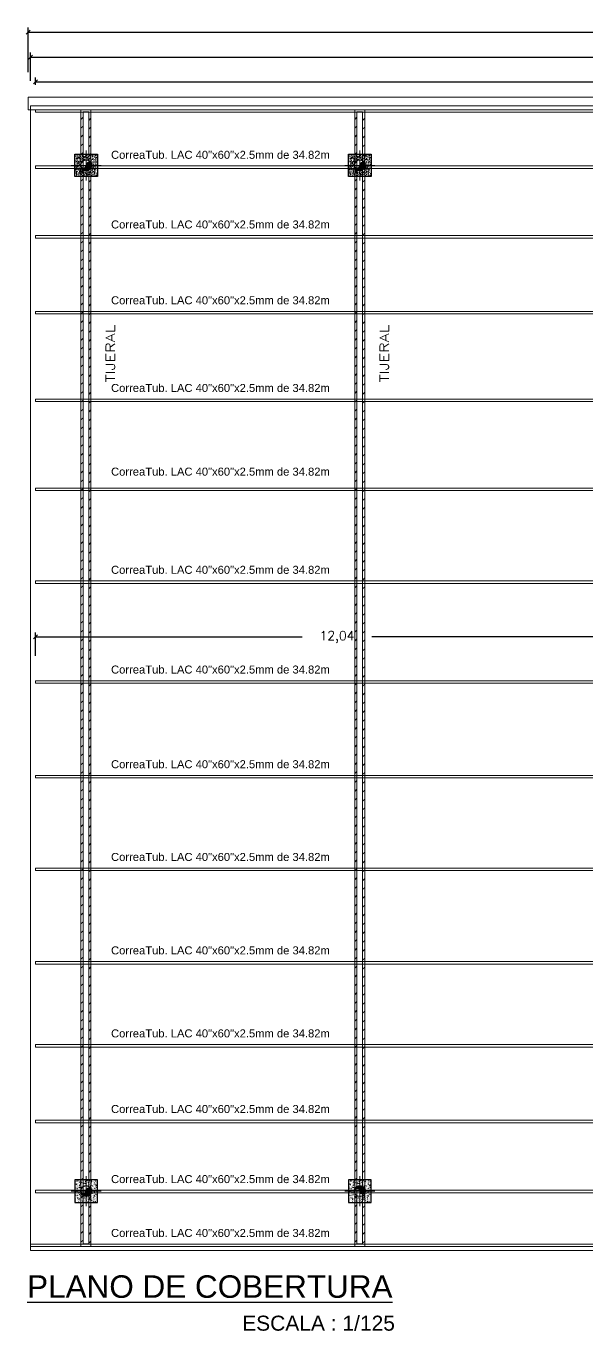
# Model space of a CAD drawing. Header units: metres. Extents: x 772934 to 773467, y 8442002 to 8442594.
# Drawn here: x 773063.29 to 773074.49, y 8442171.21 to 8442197.29 of the extents above; entities that cross this region are included whole.
import ezdxf
from ezdxf.enums import TextEntityAlignment as Align

# ---------------------------------------------------------------- set-up
doc = ezdxf.new("R2010")
doc.units = ezdxf.units.M
doc.header["$PDMODE"] = 66
for name, color, linetype, lineweight in [('0.15', 56, 'Continuous', 15), ('COLUMNASS', 9, 'Continuous', 25), ('CORREA', 24, 'Continuous', 9), ('COTAS', 40, 'Continuous', 5), ('MURO...', 112, 'Continuous', 30), ('MUROS-03', 3, 'Continuous', 18), ('PLUMA0.00', 253, 'Continuous', 0), ('TEXTOS-GRANDES-06', 6, 'Continuous', 25), ('TIJERAL', 1, 'Continuous', 9)]:
    doc.layers.add(name, color=color, linetype=linetype, lineweight=lineweight)
doc.layers.add('C-ROAD-PROF-PROJ', color=92, linetype='Continuous')
doc.layers.add('TEXTOS-CHICOS-03', color=3, linetype='Continuous')
doc.styles.add('ARIAL', font='arial.ttf', dxfattribs={"width": 1.1})
doc.styles.add('R80-50', font='ROMANS.shx', dxfattribs={"width": 1.3, "height": 0.075})
doc.styles.get("Standard").update_dxf_attribs({"font": 'simplex.shx'})
doc.dimstyles.new('ISO-25', dxfattribs={"dimscale": 0, "dimtxt": 0.18, "dimasz": 0.08, "dimexe": 0.09, "dimexo": 0.5, "dimgap": 0.35, "dimtad": 0, "dimtih": 1, "dimtoh": 1, "dimzin": 3, "dimtxsty": 'Standard', "dimblk": 'OBLIQUE', "dimcen": -3, "dimclrd": 256, "dimclre": 256, "dimadec": 0, "dimazin": 0, "dimtfac": 1, "dimtmove": 2, "dimatfit": 2, "dimldrblk": 'OBLIQUE', "dimfxl": 1, "dimfxlon": 1, "dimtolj": 2, "dimarcsym": 0})

# ---------------------------------------------------------------- blocks, each defined once
blk = doc.blocks.new('_Oblique')
at = {"color": 0, "linetype": 'ByBlock', "lineweight": -2}
blk.add_line((-0.5, -0.5), (0.5, 0.5), dxfattribs=at)
blk = doc.blocks.new('*D149')
at = {"color": 173, "lineweight": -2, "ltscale": 0.05, "true_color": 0x4b5ece, "transparency": 16777216}
for p, q in [((773063.478, 8442196.12), (773063.478, 8442196.269)), ((773098.297, 8442196.12), (773098.297, 8442196.269))]:
    blk.add_line(p, q, dxfattribs=at)
at = {"color": 175, "lineweight": -2, "ltscale": 0.05, "true_color": 0x4d4db3, "transparency": 16777216}
for p, q in [((773063.478, 8442196.179), (773080.178, 8442196.179)), ((773098.297, 8442196.179), (773081.598, 8442196.179))]:
    blk.add_line(p, q, dxfattribs=at)
at = {"layer": 'Defpoints', "color": 0, "ltscale": 0.05, "transparency": 16777216}
for p in [(773098.297, 8442196.179), (773063.478, 8442195.62), (773098.297, 8442195.62)]:
    blk.add_point(p, dxfattribs=at)
at = {"color": 175, "lineweight": -2, "ltscale": 0.05, "true_color": 0x4d4db3, "transparency": 16777216, "xscale": 0.08, "yscale": 0.08, "zscale": 0.08, "rotation": 180}
blk.add_blockref('_Oblique', (773063.478, 8442196.179), dxfattribs=at)
at = {"color": 175, "lineweight": -2, "ltscale": 0.05, "true_color": 0x4d4db3, "transparency": 16777216, "xscale": 0.08, "yscale": 0.08, "zscale": 0.08}
blk.add_blockref('_Oblique', (773098.297, 8442196.179), dxfattribs=at)
at = {"color": 0, "ltscale": 0.05, "transparency": 16777216, "insert": (773080.888, 8442196.179), "char_height": 0.18, "attachment_point": 5}
blk.add_mtext('\\A2;34,82', dxfattribs=at)
blk = doc.blocks.new('*D150')
at = {"color": 173, "lineweight": -2, "ltscale": 0.05, "true_color": 0x4b5ece, "transparency": 16777216}
for p, q in [((773063.378, 8442196.197), (773063.378, 8442196.766)), ((773098.397, 8442196.197), (773098.397, 8442196.766))]:
    blk.add_line(p, q, dxfattribs=at)
at = {"color": 175, "lineweight": -2, "ltscale": 0.05, "true_color": 0x4d4db3, "transparency": 16777216}
for p, q in [((773063.378, 8442196.676), (773080.178, 8442196.676)), ((773098.397, 8442196.676), (773081.598, 8442196.676))]:
    blk.add_line(p, q, dxfattribs=at)
at = {"layer": 'Defpoints', "color": 0, "ltscale": 0.05, "transparency": 16777216}
for p in [(773098.397, 8442196.676), (773063.378, 8442195.697), (773098.397, 8442195.697)]:
    blk.add_point(p, dxfattribs=at)
at = {"color": 175, "lineweight": -2, "ltscale": 0.05, "true_color": 0x4d4db3, "transparency": 16777216, "xscale": 0.08, "yscale": 0.08, "zscale": 0.08, "rotation": 180}
blk.add_blockref('_Oblique', (773063.378, 8442196.676), dxfattribs=at)
at = {"color": 175, "lineweight": -2, "ltscale": 0.05, "true_color": 0x4d4db3, "transparency": 16777216, "xscale": 0.08, "yscale": 0.08, "zscale": 0.08}
blk.add_blockref('_Oblique', (773098.397, 8442196.676), dxfattribs=at)
at = {"color": 0, "ltscale": 0.05, "transparency": 16777216, "insert": (773080.888, 8442196.676), "char_height": 0.18, "attachment_point": 5}
blk.add_mtext('\\A2;35,02', dxfattribs=at)
blk = doc.blocks.new('*D151')
at = {"color": 173, "lineweight": -2, "ltscale": 0.05, "true_color": 0x4b5ece, "transparency": 16777216}
for p, q in [((773063.328, 8442196.37), (773063.328, 8442197.266)), ((773098.447, 8442196.37), (773098.447, 8442197.266))]:
    blk.add_line(p, q, dxfattribs=at)
at = {"color": 175, "lineweight": -2, "ltscale": 0.05, "true_color": 0x4d4db3, "transparency": 16777216}
for p, q in [((773063.328, 8442197.176), (773080.195, 8442197.176)), ((773098.447, 8442197.176), (773081.581, 8442197.176))]:
    blk.add_line(p, q, dxfattribs=at)
at = {"layer": 'Defpoints', "color": 0, "ltscale": 0.05, "transparency": 16777216}
for p in [(773098.447, 8442197.176), (773063.328, 8442195.87), (773098.447, 8442195.87)]:
    blk.add_point(p, dxfattribs=at)
at = {"color": 175, "lineweight": -2, "ltscale": 0.05, "true_color": 0x4d4db3, "transparency": 16777216, "xscale": 0.08, "yscale": 0.08, "zscale": 0.08, "rotation": 180}
blk.add_blockref('_Oblique', (773063.328, 8442197.176), dxfattribs=at)
at = {"color": 175, "lineweight": -2, "ltscale": 0.05, "true_color": 0x4d4db3, "transparency": 16777216, "xscale": 0.08, "yscale": 0.08, "zscale": 0.08}
blk.add_blockref('_Oblique', (773098.447, 8442197.176), dxfattribs=at)
at = {"color": 0, "ltscale": 0.05, "transparency": 16777216, "insert": (773080.888, 8442197.176), "char_height": 0.18, "attachment_point": 5}
blk.add_mtext('\\A2;35,12', dxfattribs=at)
blk = doc.blocks.new('*D207')
at = {"layer": 'C-ROAD-PROF-PROJ', "color": 173, "lineweight": -2, "ltscale": 0.05, "true_color": 0x4b5ece, "transparency": 16777216}
for p, q in [((773063.478, 8442184.706), (773063.478, 8442185.17)), ((773075.52, 8442184.706), (773075.52, 8442185.17))]:
    blk.add_line(p, q, dxfattribs=at)
at = {"layer": 'C-ROAD-PROF-PROJ', "color": 175, "lineweight": -2, "ltscale": 0.05, "true_color": 0x4d4db3, "transparency": 16777216}
for p, q in [((773063.478, 8442185.08), (773068.802, 8442185.08)), ((773075.52, 8442185.08), (773070.196, 8442185.08))]:
    blk.add_line(p, q, dxfattribs=at)
at = {"layer": 'Defpoints', "color": 0, "ltscale": 0.05, "transparency": 16777216}
for p in [(773075.52, 8442185.08), (773063.478, 8442184.206), (773075.52, 8442184.206)]:
    blk.add_point(p, dxfattribs=at)
at = {"layer": 'C-ROAD-PROF-PROJ', "color": 175, "lineweight": -2, "ltscale": 0.05, "true_color": 0x4d4db3, "transparency": 16777216, "xscale": 0.08, "yscale": 0.08, "zscale": 0.08, "rotation": 180}
blk.add_blockref('_Oblique', (773063.478, 8442185.08), dxfattribs=at)
at = {"layer": 'C-ROAD-PROF-PROJ', "color": 175, "lineweight": -2, "ltscale": 0.05, "true_color": 0x4d4db3, "transparency": 16777216, "xscale": 0.08, "yscale": 0.08, "zscale": 0.08}
blk.add_blockref('_Oblique', (773075.52, 8442185.08), dxfattribs=at)
at = {"layer": 'C-ROAD-PROF-PROJ', "color": 0, "ltscale": 0.05, "transparency": 16777216, "insert": (773069.499, 8442185.08), "char_height": 0.18, "attachment_point": 5}
blk.add_mtext('\\A2;12,04', dxfattribs=at)

msp = doc.modelspace()

# ---------------------------------------------------------------- hatches: boundary and pattern name
at = {"linetype": 'Continuous', "lineweight": 0}
h = msp.add_hatch(dxfattribs=at)
h.set_pattern_fill('AR-CONC', color=256, scale=0.01, angle=90, style=0)
h.set_pattern_definition([(140, (773064.687817, 8442193.86042), (0.0062752, 0.071726), [0.0075, -0.0825]), (85, (773064.68782, 8442193.86042), (-0.075219, -0.013875), [0.006, -0.066]), (190.451, (773064.68834, 8442193.866396), (-0.068944, 0.057851), [0.006374, -0.070114]), (136.184, (773064.66782, 8442193.86042), (0.016552, 0.106724), [0.01125, -0.12375]), (186.636, (773064.6692, 8442193.86931), (-0.097412, 0.093466), [0.009561, -0.105171]), (81.184, (773064.66782, 8442193.86042), (-0.097412, 0.093466), [0.009, -0.099]), (111, (773064.672817, 8442193.87042), (0.040262, 0.0596907), [0.0075, -0.0825]), (56, (773064.67282, 8442193.87042), (-0.072515, 0.0243315), [0.006, -0.066]), (161.451, (773064.67617, 8442193.87539), (-0.032253, 0.0840223), [0.006374, -0.070114]), (127.5, (773064.687817, 8442193.860419), (-0.0332894, 0.001216), [0, -0.0652, 0, -0.067, 0, -0.06625]), (97.5, (773064.687817, 8442193.86042), (-0.0394412, 0.026307), [0, -0.0382, 0, -0.0637, 0, -0.02525]), (57.5, (773064.687817, 8442193.838119), (0.0022555, 0.05338224), [0, -0.025, 0, -0.078, 0, -0.1035]), (47.5, (773064.687817, 8442193.82812), (-0.0100105, 0.0583186), [0, -0.0325, 0, -0.0518, 0, -0.0735])])
edge = h.paths.add_edge_path()
edge.add_line((773064.263, 8442194.51), (773064.378, 8442194.51))
edge.add_arc((773064.488, 8442194.51), 0.11, 540, 630)
edge.add_line((773064.488, 8442194.401), (773064.488, 8442194.285))
edge.add_line((773064.488, 8442194.285), (773064.263, 8442194.285))
edge.add_line((773064.263, 8442194.285), (773064.263, 8442194.51))
edge = h.paths.add_edge_path()
edge.add_line((773064.263, 8442194.735), (773064.488, 8442194.735))
edge.add_line((773064.488, 8442194.735), (773064.488, 8442194.62))
edge.add_arc((773064.488, 8442194.51), 0.11, 450, 540)
edge.add_line((773064.378, 8442194.51), (773064.263, 8442194.51))
edge.add_line((773064.263, 8442194.51), (773064.263, 8442194.735))
edge = h.paths.add_edge_path()
edge.add_line((773064.713, 8442194.51), (773064.597, 8442194.51))
edge.add_arc((773064.488, 8442194.51), 0.11, 360.0041, 450)
edge.add_line((773064.488, 8442194.62), (773064.488, 8442194.735))
edge.add_line((773064.488, 8442194.735), (773064.713, 8442194.735))
edge.add_line((773064.713, 8442194.735), (773064.713, 8442194.51))
edge = h.paths.add_edge_path()
edge.add_line((773064.597, 8442194.51), (773064.713, 8442194.51))
edge.add_line((773064.713, 8442194.51), (773064.713, 8442194.285))
edge.add_line((773064.713, 8442194.285), (773064.488, 8442194.285))
edge.add_line((773064.488, 8442194.285), (773064.488, 8442194.401))
edge.add_arc((773064.488, 8442194.51), 0.11, 630, 720.0041)
h = msp.add_hatch(dxfattribs=at)
h.set_pattern_fill('AR-CONC', color=256, scale=0.01, angle=90, style=0)
h.set_pattern_definition([(140, (773070.154483, 8442193.86042), (0.0062752, 0.071726), [0.0075, -0.0825]), (85, (773070.15448, 8442193.86042), (-0.075219, -0.013875), [0.006, -0.066]), (190.451, (773070.155006, 8442193.866396), (-0.068944, 0.057851), [0.006374, -0.070114]), (136.184, (773070.13448, 8442193.86042), (0.016552, 0.106724), [0.01125, -0.12375]), (186.636, (773070.13586, 8442193.86931), (-0.097412, 0.093466), [0.009561, -0.105171]), (81.184, (773070.13448, 8442193.86042), (-0.097412, 0.093466), [0.009, -0.099]), (111, (773070.139483, 8442193.87042), (0.040262, 0.0596907), [0.0075, -0.0825]), (56, (773070.13948, 8442193.87042), (-0.072515, 0.0243315), [0.006, -0.066]), (161.451, (773070.14284, 8442193.87539), (-0.032253, 0.0840223), [0.006374, -0.070114]), (127.5, (773070.154483, 8442193.860419), (-0.0332894, 0.001216), [0, -0.0652, 0, -0.067, 0, -0.06625]), (97.5, (773070.154483, 8442193.86042), (-0.0394412, 0.026307), [0, -0.0382, 0, -0.0637, 0, -0.02525]), (57.5, (773070.154483, 8442193.838119), (0.0022555, 0.05338224), [0, -0.025, 0, -0.078, 0, -0.1035]), (47.5, (773070.154483, 8442193.82812), (-0.0100105, 0.0583186), [0, -0.0325, 0, -0.0518, 0, -0.0735])])
edge = h.paths.add_edge_path()
edge.add_line((773069.729, 8442194.51), (773069.845, 8442194.51))
edge.add_arc((773069.954, 8442194.51), 0.11, 540, 630)
edge.add_line((773069.954, 8442194.401), (773069.954, 8442194.285))
edge.add_line((773069.954, 8442194.285), (773069.729, 8442194.285))
edge.add_line((773069.729, 8442194.285), (773069.729, 8442194.51))
edge = h.paths.add_edge_path()
edge.add_line((773069.729, 8442194.735), (773069.954, 8442194.735))
edge.add_line((773069.954, 8442194.735), (773069.954, 8442194.62))
edge.add_arc((773069.954, 8442194.51), 0.11, 450, 540)
edge.add_line((773069.845, 8442194.51), (773069.729, 8442194.51))
edge.add_line((773069.729, 8442194.51), (773069.729, 8442194.735))
edge = h.paths.add_edge_path()
edge.add_line((773070.179, 8442194.51), (773070.064, 8442194.51))
edge.add_arc((773069.954, 8442194.51), 0.11, 360.0041, 450)
edge.add_line((773069.954, 8442194.62), (773069.954, 8442194.735))
edge.add_line((773069.954, 8442194.735), (773070.179, 8442194.735))
edge.add_line((773070.179, 8442194.735), (773070.179, 8442194.51))
edge = h.paths.add_edge_path()
edge.add_line((773070.064, 8442194.51), (773070.179, 8442194.51))
edge.add_line((773070.179, 8442194.51), (773070.179, 8442194.285))
edge.add_line((773070.179, 8442194.285), (773069.954, 8442194.285))
edge.add_line((773069.954, 8442194.285), (773069.954, 8442194.401))
edge.add_arc((773069.954, 8442194.51), 0.11, 630, 720.0041)
at = {"linetype": 'Continuous'}
h = msp.add_hatch(color=256, dxfattribs=at)
h.set_gradient(color1=(0, 0, 255), one_color=1, tint=1)
h.paths.add_polyline_path([(773064.488, 8442194.401, -0.414214), (773064.378, 8442194.51, 1), (773064.488, 8442194.51, -1), (773064.597, 8442194.51, -0.414214)])
h = msp.add_hatch(color=256, dxfattribs=at)
h.set_gradient(color1=(0, 0, 255), one_color=1, tint=1)
h.paths.add_polyline_path([(773069.954, 8442194.401, -0.414214), (773069.845, 8442194.51, 1), (773069.954, 8442194.51, -1), (773070.064, 8442194.51, -0.414214)])
at = {"linetype": 'Continuous', "lineweight": 0}
h = msp.add_hatch(dxfattribs=at)
h.set_pattern_fill('AR-CONC', color=256, scale=0.01, angle=90, style=0)
h.set_pattern_definition([(140, (773064.687817, 8442171.80042), (0.0062752, 0.071726), [0.0075, -0.0825]), (85, (773064.68782, 8442171.80042), (-0.0752192, -0.0138751), [0.006, -0.066]), (190.4514, (773064.68834, 8442171.806396), (-0.068944, 0.057851), [0.006374, -0.0701142]), (136.184, (773064.66782, 8442171.80042), (0.016552, 0.106724), [0.01125, -0.12375]), (186.6356, (773064.6692, 8442171.80931), (-0.097412, 0.0934663), [0.009561, -0.1051713]), (81.184, (773064.66782, 8442171.80042), (-0.097412, 0.093466), [0.009, -0.099]), (111, (773064.672817, 8442171.81042), (0.0402619, 0.0596907), [0.0075, -0.0825]), (56, (773064.67282, 8442171.81042), (-0.072515, 0.0243315), [0.006, -0.066]), (161.4514, (773064.67617, 8442171.81539), (-0.032253, 0.0840223), [0.006374, -0.0701142]), (127.5, (773064.687817, 8442171.800419), (-0.03328939, 0.00121599), [0, -0.0652, 0, -0.067, 0, -0.06625]), (97.5, (773064.687817, 8442171.80042), (-0.03944117, 0.02630695), [0, -0.0382, 0, -0.0637, 0, -0.02525]), (57.5, (773064.687817, 8442171.778119), (0.0022555, 0.05338224), [0, -0.025, 0, -0.078, 0, -0.1035]), (47.5, (773064.687817, 8442171.76812), (-0.0100105, 0.0583186), [0, -0.0325, 0, -0.0518, 0, -0.0735])])
edge = h.paths.add_edge_path()
edge.add_line((773064.263, 8442174), (773064.378, 8442174))
edge.add_arc((773064.488, 8442174), 0.11, 90, 180, ccw=False)
edge.add_line((773064.488, 8442174.11), (773064.488, 8442174.225))
edge.add_line((773064.488, 8442174.225), (773064.263, 8442174.225))
edge.add_line((773064.263, 8442174.225), (773064.263, 8442174))
edge = h.paths.add_edge_path()
edge.add_line((773064.263, 8442173.775), (773064.488, 8442173.775))
edge.add_line((773064.488, 8442173.775), (773064.488, 8442173.891))
edge.add_arc((773064.488, 8442174), 0.11, 180, 270, ccw=False)
edge.add_line((773064.378, 8442174), (773064.263, 8442174))
edge.add_line((773064.263, 8442174), (773064.263, 8442173.775))
edge = h.paths.add_edge_path()
edge.add_line((773064.713, 8442174), (773064.597, 8442174))
edge.add_arc((773064.488, 8442174), 0.11, 270, 359.9959, ccw=False)
edge.add_line((773064.488, 8442173.891), (773064.488, 8442173.775))
edge.add_line((773064.488, 8442173.775), (773064.713, 8442173.775))
edge.add_line((773064.713, 8442173.775), (773064.713, 8442174))
edge = h.paths.add_edge_path()
edge.add_line((773064.597, 8442174), (773064.713, 8442174))
edge.add_line((773064.713, 8442174), (773064.713, 8442174.225))
edge.add_line((773064.713, 8442174.225), (773064.488, 8442174.225))
edge.add_line((773064.488, 8442174.225), (773064.488, 8442174.11))
edge.add_arc((773064.488, 8442174), 0.11, -0.0041, 90, ccw=False)
h = msp.add_hatch(dxfattribs=at)
h.set_pattern_fill('AR-CONC', color=256, scale=0.01, angle=90, style=0)
h.set_pattern_definition([(140, (773070.154483, 8442171.80042), (0.0062752, 0.071726), [0.0075, -0.0825]), (85, (773070.15448, 8442171.80042), (-0.0752192, -0.0138751), [0.006, -0.066]), (190.4514, (773070.155006, 8442171.806396), (-0.068944, 0.057851), [0.006374, -0.0701142]), (136.184, (773070.13448, 8442171.80042), (0.016552, 0.106724), [0.01125, -0.12375]), (186.6356, (773070.13586, 8442171.80931), (-0.097412, 0.0934663), [0.009561, -0.1051713]), (81.184, (773070.13448, 8442171.80042), (-0.097412, 0.093466), [0.009, -0.099]), (111, (773070.139483, 8442171.81042), (0.0402619, 0.0596907), [0.0075, -0.0825]), (56, (773070.13948, 8442171.81042), (-0.072515, 0.0243315), [0.006, -0.066]), (161.4514, (773070.14284, 8442171.81539), (-0.032253, 0.0840223), [0.006374, -0.0701142]), (127.5, (773070.154483, 8442171.800419), (-0.03328939, 0.00121599), [0, -0.0652, 0, -0.067, 0, -0.06625]), (97.5, (773070.154483, 8442171.80042), (-0.03944117, 0.02630695), [0, -0.0382, 0, -0.0637, 0, -0.02525]), (57.5, (773070.154483, 8442171.778119), (0.0022555, 0.05338224), [0, -0.025, 0, -0.078, 0, -0.1035]), (47.5, (773070.154483, 8442171.76812), (-0.0100105, 0.0583186), [0, -0.0325, 0, -0.0518, 0, -0.0735])])
edge = h.paths.add_edge_path()
edge.add_line((773069.729, 8442174), (773069.845, 8442174))
edge.add_arc((773069.954, 8442174), 0.11, 90, 180, ccw=False)
edge.add_line((773069.954, 8442174.11), (773069.954, 8442174.225))
edge.add_line((773069.954, 8442174.225), (773069.729, 8442174.225))
edge.add_line((773069.729, 8442174.225), (773069.729, 8442174))
edge = h.paths.add_edge_path()
edge.add_line((773069.729, 8442173.775), (773069.954, 8442173.775))
edge.add_line((773069.954, 8442173.775), (773069.954, 8442173.891))
edge.add_arc((773069.954, 8442174), 0.11, 180, 270, ccw=False)
edge.add_line((773069.845, 8442174), (773069.729, 8442174))
edge.add_line((773069.729, 8442174), (773069.729, 8442173.775))
edge = h.paths.add_edge_path()
edge.add_line((773070.179, 8442174), (773070.064, 8442174))
edge.add_arc((773069.954, 8442174), 0.11, 270, 359.9959, ccw=False)
edge.add_line((773069.954, 8442173.891), (773069.954, 8442173.775))
edge.add_line((773069.954, 8442173.775), (773070.179, 8442173.775))
edge.add_line((773070.179, 8442173.775), (773070.179, 8442174))
edge = h.paths.add_edge_path()
edge.add_line((773070.064, 8442174), (773070.179, 8442174))
edge.add_line((773070.179, 8442174), (773070.179, 8442174.225))
edge.add_line((773070.179, 8442174.225), (773069.954, 8442174.225))
edge.add_line((773069.954, 8442174.225), (773069.954, 8442174.11))
edge.add_arc((773069.954, 8442174), 0.11, -0.0041, 90, ccw=False)
at = {"linetype": 'Continuous'}
h = msp.add_hatch(color=256, dxfattribs=at)
h.set_gradient(color1=(0, 0, 255), one_color=1, tint=1)
h.paths.add_polyline_path([(773069.954, 8442174.11, 0.414214), (773069.845, 8442174, -1), (773069.954, 8442174, 1), (773070.064, 8442174, 0.414214)])
h = msp.add_hatch(color=256, dxfattribs=at)
h.set_gradient(color1=(0, 0, 255), one_color=1, tint=1)
h.paths.add_polyline_path([(773064.488, 8442173.891, -0.414214), (773064.378, 8442174, 1), (773064.488, 8442174, -1), (773064.597, 8442174, -0.414214)])
at = {"layer": 'PLUMA0.00', "linetype": 'Continuous'}
h = msp.add_hatch(dxfattribs=at)
h.set_pattern_fill('ANSI31', color=256, angle=180, style=0)
h.set_pattern_definition([(225, (773213.18549, 8442149.95315), (0.08838835, -0.08838835), [])])
h.paths.add_polyline_path([(773064.384, 8442172.948), (773064.584, 8442172.948), (773064.584, 8442195.585), (773064.384, 8442195.585)])
h.paths.add_polyline_path([(773064.426, 8442172.948), (773064.541, 8442172.948), (773064.541, 8442195.585), (773064.426, 8442195.585)])
h = msp.add_hatch(dxfattribs=at)
h.set_pattern_fill('ANSI31', color=256, angle=180, style=0)
h.set_pattern_definition([(225, (773218.65502, 8442149.95314), (0.08838835, -0.08838835), [])])
h.paths.add_polyline_path([(773069.853, 8442172.948), (773070.053, 8442172.948), (773070.053, 8442195.585), (773069.853, 8442195.585)])
h.paths.add_polyline_path([(773069.896, 8442172.948), (773070.011, 8442172.948), (773070.011, 8442195.585), (773069.896, 8442195.585)])

# ---------------------------------------------------------------- linework, layer by layer
at = {"layer": '0.15', "color": 4}
for p, q in [((773063.378, 8442195.697), (773098.397, 8442195.697)), ((773063.378, 8442172.815), (773063.378, 8442195.697)), ((773098.397, 8442172.815), (773063.378, 8442172.815))]:
    msp.add_line(p, q, dxfattribs=at)
at = {"layer": 'COLUMNASS'}
for points in [[(773064.713, 8442194.735), (773064.713, 8442194.285), (773064.263, 8442194.285), (773064.263, 8442194.735)], [(773070.179, 8442194.735), (773070.179, 8442194.285), (773069.729, 8442194.285), (773069.729, 8442194.735)], [(773064.713, 8442173.775), (773064.713, 8442174.225), (773064.263, 8442174.225), (773064.263, 8442173.775)], [(773070.179, 8442173.775), (773070.179, 8442174.225), (773069.729, 8442174.225), (773069.729, 8442173.775)]]:
    msp.add_lwpolyline(points, close=True, dxfattribs=at)
at = {"layer": 'CORREA', "linetype": 'Continuous'}
for points in [[(773098.297, 8442195.62), (773063.478, 8442195.62), (773063.478, 8442195.57), (773098.297, 8442195.57)], [(773098.297, 8442194.497), (773063.478, 8442194.497), (773063.478, 8442194.447), (773098.297, 8442194.447)], [(773098.297, 8442193.105), (773063.478, 8442193.105), (773063.478, 8442193.055), (773098.297, 8442193.055)], [(773098.297, 8442191.588), (773063.478, 8442191.588), (773063.478, 8442191.538), (773098.297, 8442191.538)], [(773098.297, 8442189.835), (773063.478, 8442189.835), (773063.478, 8442189.785), (773098.297, 8442189.785)], [(773098.297, 8442178.59), (773063.478, 8442178.59), (773063.478, 8442178.54), (773098.297, 8442178.54)], [(773098.297, 8442176.93), (773063.478, 8442176.93), (773063.478, 8442176.88), (773098.297, 8442176.88)], [(773098.297, 8442175.419), (773063.478, 8442175.419), (773063.478, 8442175.369), (773098.297, 8442175.369)], [(773098.297, 8442174.017), (773063.478, 8442174.017), (773063.478, 8442173.967), (773098.297, 8442173.967)], [(773098.297, 8442172.941), (773063.378, 8442172.941), (773063.378, 8442172.891), (773098.297, 8442172.891)]]:
    msp.add_lwpolyline(points, close=True, dxfattribs=at)
for points in [[(773075.52, 8442188.056), (773063.478, 8442188.056), (773063.478, 8442188.006), (773075.52, 8442188.006)], [(773075.52, 8442186.2), (773063.478, 8442186.2), (773063.478, 8442186.15), (773075.52, 8442186.15)], [(773075.52, 8442184.206), (773063.478, 8442184.206), (773063.478, 8442184.156), (773075.52, 8442184.156)], [(773075.52, 8442182.312), (773063.478, 8442182.312), (773063.478, 8442182.262), (773075.52, 8442182.262)], [(773075.52, 8442182.312), (773063.478, 8442182.312), (773063.478, 8442182.262), (773075.52, 8442182.262)], [(773075.52, 8442180.459), (773063.478, 8442180.459), (773063.478, 8442180.409), (773075.52, 8442180.409)]]:
    msp.add_lwpolyline(points, dxfattribs=at)
at = {"layer": 'COTAS', "color": 1}
for points in [[(773064.485, 8442194.81), (773064.485, 8442194.435), (773064.485, 8442194.21)], [(773069.954, 8442194.81), (773069.954, 8442194.435), (773069.954, 8442194.21)], [(773064.788, 8442194.51), (773064.413, 8442194.51), (773064.188, 8442194.51)], [(773070.254, 8442194.51), (773069.879, 8442194.51), (773069.654, 8442194.51)], [(773064.488, 8442173.7), (773064.488, 8442174.075), (773064.488, 8442174.3)], [(773069.954, 8442173.7), (773069.954, 8442174.075), (773069.954, 8442174.3)], [(773064.788, 8442174), (773064.413, 8442174), (773064.188, 8442174)], [(773070.254, 8442174), (773069.879, 8442174), (773069.654, 8442174)]]:
    msp.add_lwpolyline(points, dxfattribs=at)
at = {"layer": 'MURO...'}
for centre in [(773064.488, 8442194.51), (773069.954, 8442194.51), (773064.488, 8442174), (773069.954, 8442174)]:
    msp.add_circle(centre, 0.11, dxfattribs=at)
for centre, start, end in [((773064.433, 8442194.51), 180, 0), ((773064.543, 8442194.51), 0, 180), ((773069.9, 8442194.51), 180, 0), ((773070.009, 8442194.51), 0, 180), ((773064.433, 8442174), 180, 0), ((773064.543, 8442174), 0, 180), ((773069.9, 8442174), 0, 180), ((773070.009, 8442174), 180, 0)]:
    msp.add_arc(centre, 0.0548, start, end, dxfattribs=at)
at = {"layer": 'MUROS-03'}
msp.add_lwpolyline([(773063.328, 8442195.62), (773098.447, 8442195.62), (773098.447, 8442195.87), (773063.328, 8442195.87)], close=True, dxfattribs=at)
at = {"layer": 'TIJERAL'}
for p, q in [((773064.384, 8442181.105), (773064.384, 8442195.259)), ((773069.853, 8442181.105), (773069.853, 8442195.259))]:
    msp.add_line(p, q, dxfattribs=at)
for points in [[(773064.384, 8442172.891), (773064.384, 8442195.62), (773064.584, 8442195.62), (773064.584, 8442172.891)], [(773069.853, 8442172.891), (773069.853, 8442195.62), (773070.053, 8442195.62), (773070.053, 8442172.891)]]:
    msp.add_lwpolyline(points, close=True, dxfattribs=at)
for points in [[(773064.541, 8442172.948), (773064.426, 8442172.948), (773064.426, 8442195.583), (773064.541, 8442195.583), (773064.541, 8442172.948)], [(773070.011, 8442172.948), (773069.896, 8442172.948), (773069.896, 8442195.583), (773070.011, 8442195.583), (773070.011, 8442172.948)]]:
    msp.add_lwpolyline(points, dxfattribs=at)

# ---------------------------------------------------------------- texts
at = {"layer": 'TEXTOS-CHICOS-03', "color": 3, "linetype": 'ByBlock', "style": 'ARIAL'}
for p in [(773067.17, 8442194.724), (773067.17, 8442193.331), (773067.17, 8442191.815), (773067.17, 8442190.062), (773067.17, 8442188.389), (773067.17, 8442186.426), (773067.17, 8442184.432), (773067.17, 8442182.539), (773067.17, 8442180.685), (773067.17, 8442178.817), (773067.17, 8442177.157), (773067.17, 8442175.645), (773067.17, 8442174.244), (773067.17, 8442173.167)]:
    msp.add_text('CorreaTub. LAC 40"x60"x2.5mm de 34.82m', height=0.16, dxfattribs=at).set_placement(p, align=Align.MIDDLE)
at = {"layer": 'TEXTOS-CHICOS-03', "color": 3, "linetype": 'ByBlock', "style": 'R80-50', "width": 1.3}
for p in [(773064.972, 8442190.827), (773070.441, 8442190.827)]:
    msp.add_text('TIJERAL ', height=0.18, rotation=90, dxfattribs=at).set_placement(p, align=Align.MIDDLE)
at = {"layer": 'TEXTOS-CHICOS-03', "style": 'ARIAL'}
msp.add_text('ESCALA : 1/125', height=0.3, dxfattribs=at).set_placement((773067.604, 8442171.21))
at = {"layer": 'TEXTOS-GRANDES-06', "style": 'ARIAL'}
msp.add_text('%%UPLANO DE COBERTURA', height=0.45, dxfattribs=at).set_placement((773063.308, 8442171.867))

# ---------------------------------------------------------------- dimensions: what is measured, and where the dimension line sits
at = {"ltscale": 0.05}
for base, p1, p2, picture, middle in [((773098.447, 8442197.176), (773063.328, 8442195.87), (773098.447, 8442195.87), '*D151', (773080.888, 8442197.176)), ((773098.397, 8442196.676), (773063.378, 8442195.697), (773098.397, 8442195.697), '*D150', (773080.888, 8442196.676)), ((773098.297, 8442196.179), (773063.478, 8442195.62), (773098.297, 8442195.62), '*D149', (773080.888, 8442196.179))]:
    dim = msp.add_linear_dim(base=base, p1=p1, p2=p2, dimstyle='ISO-25', override={"dimscale": 1}, dxfattribs=at)
    dim.commit()
    dim.dimension.update_dxf_attribs({"geometry": picture, "text_midpoint": middle})
at = {"layer": 'C-ROAD-PROF-PROJ', "ltscale": 0.05}
dim = msp.add_linear_dim(base=(773075.52, 8442185.08), p1=(773063.478, 8442184.206), p2=(773075.52, 8442184.206), dimstyle='ISO-25', override={"dimscale": 1}, dxfattribs=at)
dim.commit()
dim.dimension.update_dxf_attribs({"geometry": '*D207', "text_midpoint": (773069.499, 8442185.08)})

doc.saveas('drawing.dxf')
